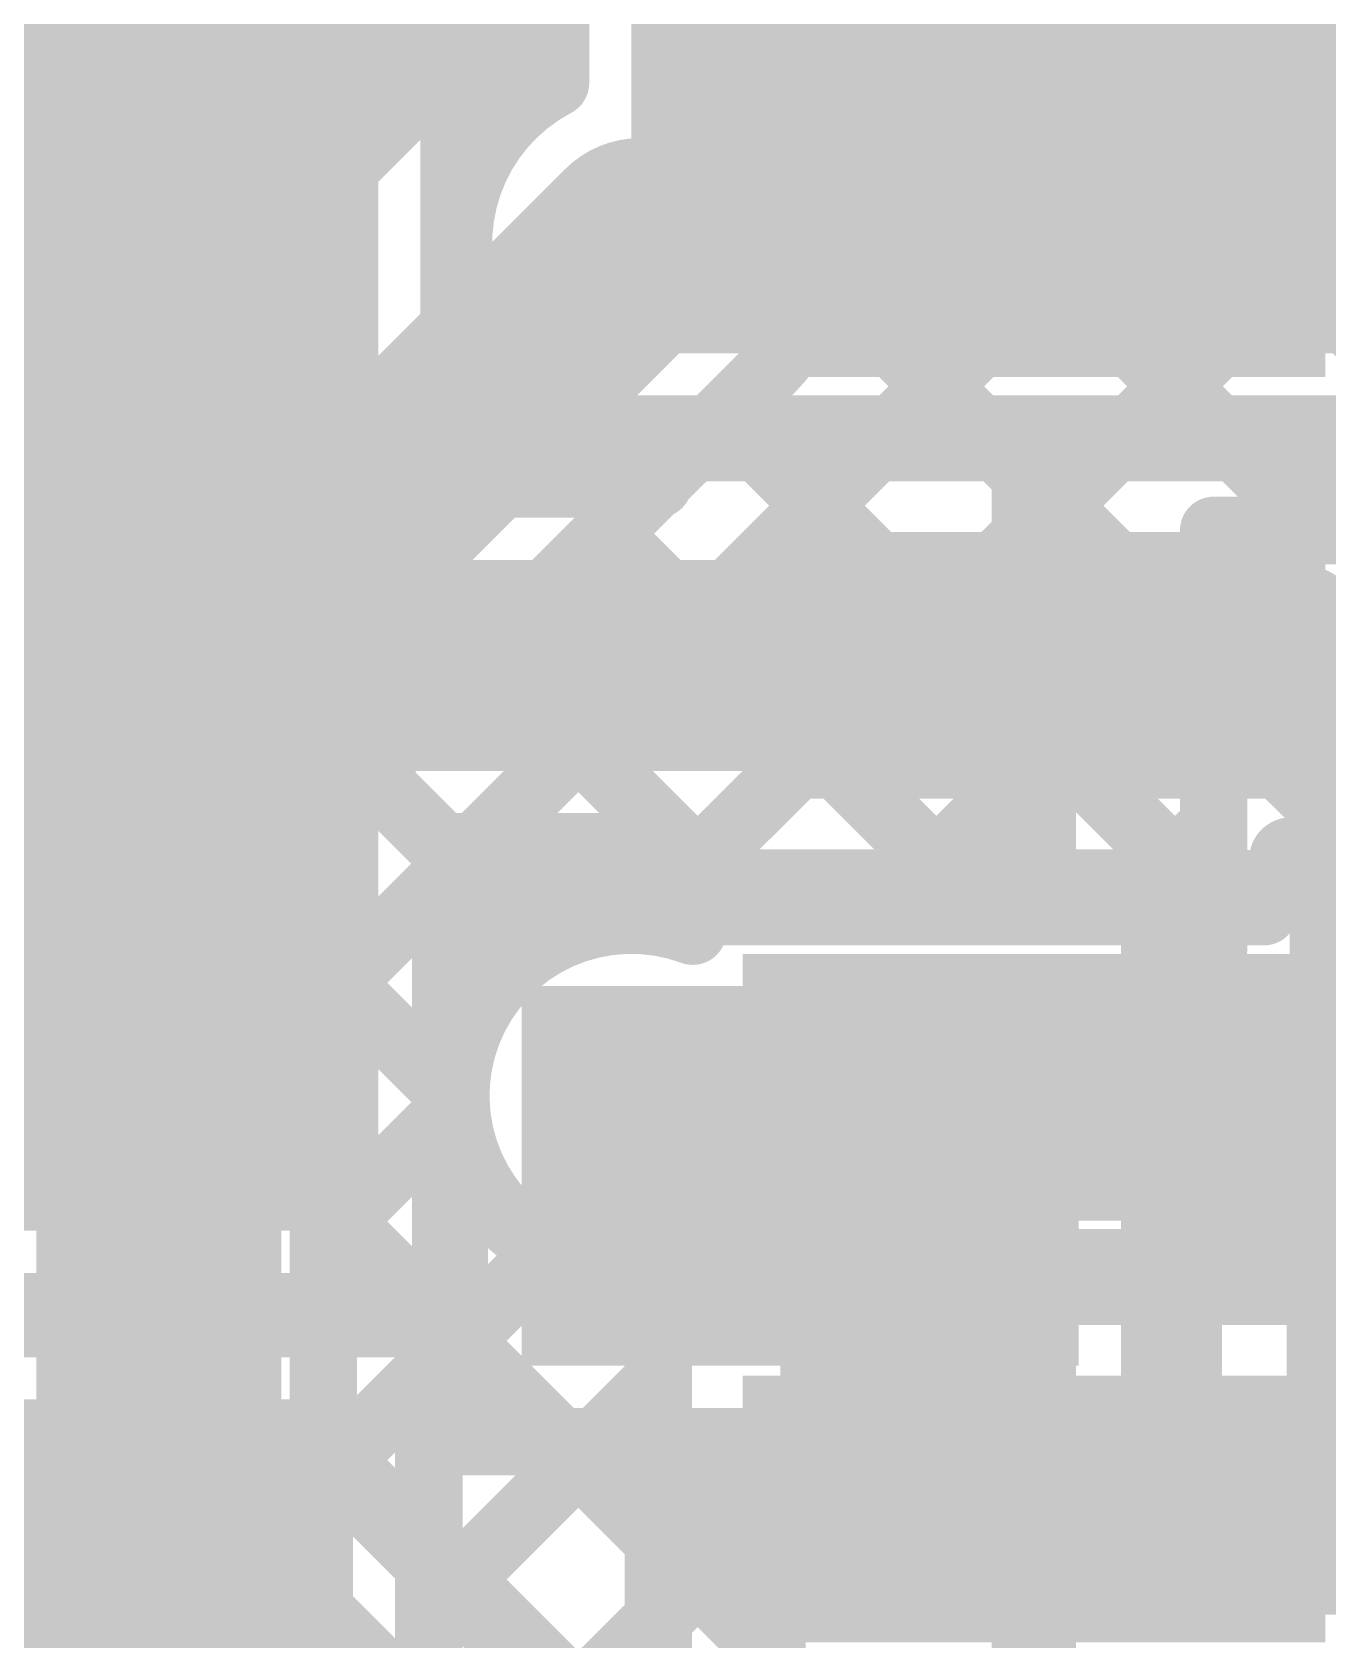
# Model space of a CAD drawing. Header units: millimetres. Extents: x -0.01 to 3.73, y -0.01 to 3.05.
# Drawn here: x 1.961 to 2.1145, y 0.1505 to 0.3411 of the extents above; entities that cross this region are included whole.
import ezdxf

# ---------------------------------------------------------------- set-up
doc = ezdxf.new("R2010")
doc.units = ezdxf.units.MM
doc.header["$MEASUREMENT"] = 0
for name, color, linetype in [('BottomLayer', 5, 'Continuous'), ('BottomPaste', 16, 'Continuous'), ('BottomSolder', 6, 'Continuous'), ('TopLayer', 1, 'Continuous'), ('TopOverlay', 2, 'Continuous'), ('TopPaste', 8, 'Continuous'), ('TopSolder', 216, 'Continuous'), ('ViaHoleLayer', 16, 'Continuous')]:
    doc.layers.add(name, color=color, linetype=linetype)

# ---------------------------------------------------------------- blocks, each defined once
blk = doc.blocks.new('SOIC_8_14')
at = {"layer": 'TopLayer'}
for points in [[(-0.07579, 0.08681), (-0.07579, 0.06319), (-0.13681, 0.06319), (-0.13681, 0.08681)], [(-0.07579, 0.03681), (-0.07579, 0.01319), (-0.13681, 0.01319), (-0.13681, 0.03681)], [(-0.07579, -0.01319), (-0.07579, -0.03681), (-0.13681, -0.03681), (-0.13681, -0.01319)], [(-0.07579, -0.06319), (-0.07579, -0.08681), (-0.13681, -0.08681), (-0.13681, -0.06319)]]:
    blk.add_hatch(color=1, dxfattribs=at).paths.add_polyline_path(points)
at = {"layer": 'TopPaste'}
for points in [[(-0.07579, 0.08681), (-0.07579, 0.06319), (-0.13681, 0.06319), (-0.13681, 0.08681)], [(-0.07579, 0.03681), (-0.07579, 0.01319), (-0.13681, 0.01319), (-0.13681, 0.03681)], [(-0.07579, -0.01319), (-0.07579, -0.03681), (-0.13681, -0.03681), (-0.13681, -0.01319)], [(-0.07579, -0.06319), (-0.07579, -0.08681), (-0.13681, -0.08681), (-0.13681, -0.06319)]]:
    blk.add_hatch(color=8, dxfattribs=at).paths.add_polyline_path(points)
at = {"layer": 'TopSolder'}
for points in [[(-0.07179, 0.09081), (-0.07179, 0.05919), (-0.14081, 0.05919), (-0.14081, 0.09081)], [(-0.07179, 0.04081), (-0.07179, 0.00919), (-0.14081, 0.00919), (-0.14081, 0.04081)], [(-0.07179, -0.00919), (-0.07179, -0.04081), (-0.14081, -0.04081), (-0.14081, -0.00919)], [(-0.07179, -0.05919), (-0.07179, -0.09081), (-0.14081, -0.09081), (-0.14081, -0.05919)]]:
    blk.add_hatch(color=216, dxfattribs=at).paths.add_polyline_path(points)
at = {"layer": 'TopOverlay'}
for points, const_width in [([(-0.1056, 0.101, 1), (-0.1184, 0.101, 1)], 0.01), ([(-0.1209, 0.101, 1), (-0.1159, 0.101, 1)], 0.005), ([(-0.1081, 0.101, 1), (-0.1031, 0.101, 1)], 0.005), ([(-0.07325, 0.099, 1), (-0.07075, 0.099, 1)], 0.0025)]:
    blk.add_lwpolyline(points, format="xyb", close=True, dxfattribs=dict(at, const_width=const_width))
at = {"layer": 'TopOverlay', "const_width": 0.005}
blk.add_lwpolyline([(-0.072, 0.099), (0.066, 0.099)], dxfattribs=at)
blk = doc.blocks.new('UCD1H221MNL1GS_163')
at = {"layer": 'TopOverlay', "const_width": 0.005}
blk.add_lwpolyline([(-0.11754, -0.167), (0.16753, -0.167)], dxfattribs=at)
blk = doc.blocks.new('C__0603_B_181')
at = {"layer": 'BottomLayer'}
for points in [[(-0.045, -0.0175), (-0.045, 0.0175), (-0.015, 0.0175), (-0.015, -0.0175)], [(0.015, -0.0175), (0.015, 0.0175), (0.045, 0.0175), (0.045, -0.0175)]]:
    blk.add_hatch(color=5, dxfattribs=at).paths.add_polyline_path(points)
at = {"layer": 'BottomPaste'}
for points in [[(-0.045, -0.0175), (-0.045, 0.0175), (-0.015, 0.0175), (-0.015, -0.0175)], [(0.015, -0.0175), (0.015, 0.0175), (0.045, 0.0175), (0.045, -0.0175)]]:
    blk.add_hatch(color=16, dxfattribs=at).paths.add_polyline_path(points)
at = {"layer": 'BottomSolder'}
for points in [[(-0.04736, -0.01986), (-0.04736, 0.01986), (-0.01264, 0.01986), (-0.01264, -0.01986)], [(0.01264, -0.01986), (0.01264, 0.01986), (0.04736, 0.01986), (0.04736, -0.01986)]]:
    blk.add_hatch(color=6, dxfattribs=at).paths.add_polyline_path(points)

msp = doc.modelspace()

# ---------------------------------------------------------------- hatches: boundary and pattern name
at = {"layer": 'BottomLayer'}
h = msp.add_hatch(color=5, dxfattribs=at)
edge = h.paths.add_edge_path()
edge.add_arc((2.033, 0.316), 0.01181, 0, 360)
for points in [[(2.11, 0.178), (2.192, 0.178), (2.192, 0.273), (2.11, 0.273)], [(2.019, 0.183), (2.085, 0.183), (2.085, 0.228), (2.019, 0.228)]]:
    msp.add_hatch(color=5, dxfattribs=at).paths.add_polyline_path(points)
h = msp.add_hatch(color=5, dxfattribs=at)
edge = h.paths.add_edge_path()
edge.add_arc((2.032, 0.215), 0.01181, 0, 360)
at = {"layer": 'TopLayer'}
for points in [[(2.002, 0.952), (1.75633, 0.952), (1.75633, 0.199), (2.002, 0.199)], [(2.032, 0.303), (2.149, 0.303), (2.149, 0.779), (2.032, 0.779)], [(0.574, 0.018), (1.999, 0.018), (1.999, 0.179), (0.574, 0.179)]]:
    msp.add_hatch(color=1, dxfattribs=at).paths.add_polyline_path(points)
h = msp.add_hatch(color=1, dxfattribs=at)
edge = h.paths.add_edge_path()
edge.add_arc((2.033, 0.316), 0.01181, 0, 360)
h = msp.add_hatch(color=1, dxfattribs=at)
edge = h.paths.add_edge_path()
edge.add_arc((2.032, 0.215), 0.01181, 0, 360)
at = {"layer": 'ViaHoleLayer'}
h = msp.add_hatch(color=16, dxfattribs=at)
edge = h.paths.add_edge_path()
edge.add_arc((2.033, 0.316), 0.00591, 0, 360)
h = msp.add_hatch(color=16, dxfattribs=at)
edge = h.paths.add_edge_path()
edge.add_arc((2.032, 0.215), 0.00591, 0, 360)

# ---------------------------------------------------------------- linework, layer by layer
at = {"layer": 'BottomLayer'}
for points, const_width in [([(1.83514, 0.4755), (1.97062, 0.34002)], 0.008), ([(1.71364, 0.086), (2.03031, 0.40267)], 0.008), ([(1.92116, 0.29057), (1.9998, 0.3692)], 0.008), ([(1.93637, 0.27537), (2.015, 0.354)], 0.025), ([(1.9955, 0.22644), (2.10156, 0.3325)], 0.008), ([(2.03434, 0.237), (2.12984, 0.3325)], 0.008), ([(2.04678, 0.3325), (2.18405, 0.3325)], 0.008), ([(2.05436, 0.31359), (2.07327, 0.3325)], 0.008), ([(2.063, 0.3325), (2.1135, 0.282)], 0.008), ([(2.09128, 0.3325), (2.14178, 0.282)], 0.008), ([(2.10763, 0.282), (2.15813, 0.3325)], 0.008), ([(1.974, 0.257), (2.033, 0.316)], 0.025), ([(2.05428, 0.31293), (2.101, 0.26621)], 0.008), ([(1.9955, 0.24809), (2.0482, 0.3008)], 0.008), ([(2.04317, 0.29576), (2.101, 0.23793)], 0.008), ([(2.101, 0.282), (2.143, 0.282)], 0.008), ([(2.101, 0.2325), (2.101, 0.282)], 0.008), ([(2.02902, 0.28162), (2.07364, 0.237)], 0.008), ([(2.06263, 0.237), (2.101, 0.27537)], 0.008), ([(2.01488, 0.26748), (2.04536, 0.237)], 0.008), ([(1.974, 0.163), (1.974, 0.257)], 0.025), ([(2.00074, 0.25333), (2.01707, 0.237)], 0.008), ([(1.9955, 0.17191), (1.9955, 0.24809)], 0.008), ([(2.09091, 0.237), (2.101, 0.24709)], 0.008), ([(2.01, 0.237), (2.094, 0.237)], 0.008), ([(2.01, 0.174), (2.01, 0.237)], 0.008), ([(2.094, 0.174), (2.094, 0.237)], 0.008), ([(2.098, 0.1695), (2.098, 0.2325)], 0.008), ([(1.9955, 0.23029), (2.01, 0.21579)], 0.008), ([(2.094, 0.21664), (2.098, 0.21264)], 0.008), ([(2.094, 0.2118), (2.098, 0.2158)], 0.008), ([(1.9955, 0.19816), (2.01, 0.21266)], 0.008), ([(1.9955, 0.20201), (2.01, 0.18751)], 0.008), ([(2.102, 0.201), (2.127, 0.201)], 0.01), ([(2.094, 0.18836), (2.098, 0.18436)], 0.008), ([(2.094, 0.18352), (2.098, 0.18752)], 0.008), ([(1.99652, 0.17089), (2.01, 0.18437)], 0.008), ([(1.9955, 0.17372), (2.03872, 0.1305)], 0.008), ([(2.01, 0.174), (2.094, 0.174)], 0.008), ([(2.01066, 0.15675), (2.02791, 0.174)], 0.008), ([(2.02351, 0.174), (2.04865, 0.14886)], 0.008), ([(2.0248, 0.14261), (2.0562, 0.174)], 0.008), ([(2.05179, 0.174), (2.06679, 0.159)], 0.008), ([(2.06948, 0.159), (2.08448, 0.174)], 0.008), ([(2.08007, 0.174), (2.09507, 0.159)], 0.008), ([(1.974, 0.163), (2.028, 0.109)], 0.025), ([(1.9955, 0.17191), (2.03691, 0.1305)], 0.008), ([(2.09776, 0.159), (2.10776, 0.169)], 0.008), ([(2.101, 0.169), (2.201, 0.169)], 0.008), ([(2.11336, 0.169), (2.12336, 0.159)], 0.008), ([(2.04865, 0.159), (2.185, 0.159)], 0.008), ([(2.04865, 0.1305), (2.04865, 0.159)], 0.008)]:
    msp.add_lwpolyline(points, dxfattribs=dict(at, const_width=const_width))
for points, const_width in [([(1.96862, 0.34002, 1), (1.97262, 0.34002, 1)], 0.004), ([(2.04478, 0.3325, 1), (2.04878, 0.3325, 1)], 0.004), ([(2.04478, 0.3325, 1), (2.04878, 0.3325, 1)], 0.004), ([(2.061, 0.3325, 1), (2.065, 0.3325, 1)], 0.004), ([(2.07127, 0.3325, 1), (2.07527, 0.3325, 1)], 0.004), ([(2.08928, 0.3325, 1), (2.09328, 0.3325, 1)], 0.004), ([(2.09956, 0.3325, 1), (2.10356, 0.3325, 1)], 0.004), ([(2.02675, 0.316, 1), (2.03925, 0.316, 1)], 0.0125), ([(2.0525, 0.316, 1), (2.0565, 0.316, 1)], 0.004), ([(2.0525, 0.316, 1), (2.0565, 0.316, 1)], 0.004), ([(2.05228, 0.31293, 1), (2.05628, 0.31293, 1)], 0.004), ([(2.05236, 0.31359, 1), (2.05636, 0.31359, 1)], 0.004), ([(2.0462, 0.3008, 1), (2.0502, 0.3008, 1)], 0.004), ([(2.0462, 0.3008, 1), (2.0502, 0.3008, 1)], 0.004), ([(2.04117, 0.29576, 1), (2.04517, 0.29576, 1)], 0.004), ([(2.099, 0.282, 1), (2.103, 0.282, 1)], 0.004), ([(2.099, 0.282, 1), (2.103, 0.282, 1)], 0.004), ([(2.10563, 0.282, 1), (2.10963, 0.282, 1)], 0.004), ([(2.1115, 0.282, 1), (2.1155, 0.282, 1)], 0.004), ([(2.02702, 0.28162, 1), (2.03102, 0.28162, 1)], 0.004), ([(2.099, 0.27537, 1), (2.103, 0.27537, 1)], 0.004), ([(2.01288, 0.26748, 1), (2.01688, 0.26748, 1)], 0.004), ([(1.96775, 0.257, 1), (1.98025, 0.257, 1)], 0.0125), ([(1.96775, 0.257, 1), (1.98025, 0.257, 1)], 0.0125), ([(2.099, 0.26621, 1), (2.103, 0.26621, 1)], 0.004), ([(1.99874, 0.25333, 1), (2.00274, 0.25333, 1)], 0.004), ([(1.9935, 0.24809, 1), (1.9975, 0.24809, 1)], 0.004), ([(1.9935, 0.24809, 1), (1.9975, 0.24809, 1)], 0.004), ([(2.099, 0.24709, 1), (2.103, 0.24709, 1)], 0.004), ([(2.008, 0.237, 1), (2.012, 0.237, 1)], 0.004), ([(2.008, 0.237, 1), (2.012, 0.237, 1)], 0.004), ([(2.01507, 0.237, 1), (2.01907, 0.237, 1)], 0.004), ([(2.03234, 0.237, 1), (2.03634, 0.237, 1)], 0.004), ([(2.04336, 0.237, 1), (2.04736, 0.237, 1)], 0.004), ([(2.06063, 0.237, 1), (2.06463, 0.237, 1)], 0.004), ([(2.07164, 0.237, 1), (2.07564, 0.237, 1)], 0.004), ([(2.08891, 0.237, 1), (2.09291, 0.237, 1)], 0.004), ([(2.092, 0.237, 1), (2.096, 0.237, 1)], 0.004), ([(2.092, 0.237, 1), (2.096, 0.237, 1)], 0.004), ([(2.099, 0.23793, 1), (2.103, 0.23793, 1)], 0.004), ([(2.096, 0.2325, 1), (2.1, 0.2325, 1)], 0.004), ([(2.099, 0.2325, 1), (2.103, 0.2325, 1)], 0.004), ([(1.9935, 0.23029, 1), (1.9975, 0.23029, 1)], 0.004), ([(1.9935, 0.22644, 1), (1.9975, 0.22644, 1)], 0.004), ([(2.008, 0.21579, 1), (2.012, 0.21579, 1)], 0.004), ([(2.092, 0.21664, 1), (2.096, 0.21664, 1)], 0.004), ([(2.096, 0.2158, 1), (2.1, 0.2158, 1)], 0.004), ([(2.008, 0.21266, 1), (2.012, 0.21266, 1)], 0.004), ([(2.092, 0.2118, 1), (2.096, 0.2118, 1)], 0.004), ([(2.096, 0.21264, 1), (2.1, 0.21264, 1)], 0.004), ([(1.9935, 0.20201, 1), (1.9975, 0.20201, 1)], 0.004), ([(2.0995, 0.201, 1), (2.1045, 0.201, 1)], 0.005), ([(1.9935, 0.19816, 1), (1.9975, 0.19816, 1)], 0.004), ([(2.008, 0.18751, 1), (2.012, 0.18751, 1)], 0.004), ([(2.092, 0.18836, 1), (2.096, 0.18836, 1)], 0.004), ([(2.096, 0.18752, 1), (2.1, 0.18752, 1)], 0.004), ([(2.008, 0.18437, 1), (2.012, 0.18437, 1)], 0.004), ([(2.092, 0.18352, 1), (2.096, 0.18352, 1)], 0.004), ([(2.096, 0.18436, 1), (2.1, 0.18436, 1)], 0.004), ([(1.9935, 0.17372, 1), (1.9975, 0.17372, 1)], 0.004), ([(2.008, 0.174, 1), (2.012, 0.174, 1)], 0.004), ([(2.008, 0.174, 1), (2.012, 0.174, 1)], 0.004), ([(2.02151, 0.174, 1), (2.02551, 0.174, 1)], 0.004), ([(2.02591, 0.174, 1), (2.02991, 0.174, 1)], 0.004), ([(2.04979, 0.174, 1), (2.05379, 0.174, 1)], 0.004), ([(2.0542, 0.174, 1), (2.0582, 0.174, 1)], 0.004), ([(2.07807, 0.174, 1), (2.08207, 0.174, 1)], 0.004), ([(2.08248, 0.174, 1), (2.08648, 0.174, 1)], 0.004), ([(2.092, 0.174, 1), (2.096, 0.174, 1)], 0.004), ([(2.092, 0.174, 1), (2.096, 0.174, 1)], 0.004), ([(1.96775, 0.163, 1), (1.98025, 0.163, 1)], 0.0125), ([(1.96775, 0.163, 1), (1.98025, 0.163, 1)], 0.0125), ([(1.9935, 0.17191, 1), (1.9975, 0.17191, 1)], 0.004), ([(1.9935, 0.17191, 1), (1.9975, 0.17191, 1)], 0.004), ([(1.99452, 0.17089, 1), (1.99852, 0.17089, 1)], 0.004), ([(2.096, 0.1695, 1), (2.1, 0.1695, 1)], 0.004), ([(2.099, 0.169, 1), (2.103, 0.169, 1)], 0.004), ([(2.10576, 0.169, 1), (2.10976, 0.169, 1)], 0.004), ([(2.11136, 0.169, 1), (2.11536, 0.169, 1)], 0.004), ([(2.04665, 0.159, 1), (2.05065, 0.159, 1)], 0.004), ([(2.04665, 0.159, 1), (2.05065, 0.159, 1)], 0.004), ([(2.06479, 0.159, 1), (2.06879, 0.159, 1)], 0.004), ([(2.06748, 0.159, 1), (2.07148, 0.159, 1)], 0.004), ([(2.09307, 0.159, 1), (2.09707, 0.159, 1)], 0.004), ([(2.09576, 0.159, 1), (2.09976, 0.159, 1)], 0.004), ([(2.00866, 0.15675, 1), (2.01266, 0.15675, 1)], 0.004), ([(2.04665, 0.14886, 1), (2.05065, 0.14886, 1)], 0.004)]:
    msp.add_lwpolyline(points, format="xyb", close=True, dxfattribs=dict(at, const_width=const_width))
at = {"layer": 'BottomLayer', "const_width": 0.008}
for points in [[(2.04678, 0.3325, -0.222266), (2.0545, 0.316)], [(2.0545, 0.316, -0.198912), (2.0482, 0.3008)]]:
    msp.add_lwpolyline(points, format="xyb", dxfattribs=at)
at = {"layer": 'TopLayer'}
for points, const_width in [([(2.023, 0.33503), (2.023, 0.788)], 0.008), ([(2.0797, 0.31669), (2.0797, 0.57394)], 0.025), ([(2.011, 0.2875), (2.011, 0.52383)], 0.008), ([(2.011, 0.35621), (2.023, 0.34421)], 0.008), ([(2.011, 0.32679), (2.023, 0.33879)], 0.008), ([(2.011, 0.32793), (2.01362, 0.32531)], 0.008), ([(2.033, 0.316), (2.0797, 0.316)], 0.025), ([(2.033, 0.316), (2.0797, 0.316)], 0.025), ([(2.011, 0.29851), (2.01571, 0.30322)], 0.008), ([(2.011, 0.29964), (2.02315, 0.2875)], 0.008), ([(2.023, 0.294), (2.158, 0.294)], 0.008), ([(2.02827, 0.2875), (2.03477, 0.294)], 0.008), ([(2.04493, 0.294), (2.04712, 0.29181)], 0.008), ([(2.06087, 0.29181), (2.06306, 0.294)], 0.008), ([(2.07321, 0.294), (2.0754, 0.29181)], 0.008), ([(2.08915, 0.29181), (2.09134, 0.294)], 0.008), ([(2.1015, 0.294), (2.10369, 0.29181)], 0.008), ([(2.11743, 0.29181), (2.11963, 0.294)], 0.008), ([(2.03519, 0.29181), (2.12421, 0.29181)], 0.008), ([(2.03519, 0.2875), (2.03519, 0.29181)], 0.008), ([(2.0797, 0.266), (2.0797, 0.28781)], 0.01), ([(2.011, 0.2875), (2.03519, 0.2875)], 0.008), ([(1.952, 0.2285), (1.9895, 0.266)], 0.025), ([(1.9895, 0.266), (2.0797, 0.266)], 0.025), ([(2.0797, 0.266), (2.109, 0.266)], 0.025), ([(2.109, 0.266), (2.132, 0.243)], 0.025), ([(2.0797, 0.24419), (2.0797, 0.266)], 0.01), ([(2.011, 0.19), (2.011, 0.2445)], 0.008), ([(2.011, 0.2445), (2.03519, 0.2445)], 0.008), ([(2.011, 0.24194), (2.01355, 0.2445)], 0.008), ([(2.03519, 0.24019), (2.03519, 0.2445)], 0.008), ([(2.11019, 0.243), (2.132, 0.243)], 0.01), ([(2.011, 0.24307), (2.02125, 0.23282)], 0.008), ([(2.03312, 0.23578), (2.03753, 0.24019)], 0.008), ([(2.03519, 0.24019), (2.10441, 0.24019)], 0.008), ([(2.04217, 0.24019), (2.04555, 0.23681)], 0.008), ([(2.06243, 0.23681), (2.06581, 0.24019)], 0.008), ([(2.07046, 0.24019), (2.07384, 0.23681)], 0.008), ([(2.09072, 0.23681), (2.0941, 0.24019)], 0.008), ([(2.09874, 0.24019), (2.10212, 0.23681)], 0.008), ([(2.10441, 0.24019), (2.1067, 0.2379)], 0.008), ([(2.04019, 0.23681), (2.10694, 0.23681)], 0.008), ([(2.032, 0.215), (2.0325, 0.2155)], 0.02), ([(2.0325, 0.2155), (2.07821, 0.2155)], 0.02), ([(2.07821, 0.2155), (2.0787, 0.215)], 0.02), ([(2.0787, 0.215), (2.0797, 0.216)], 0.02), ([(1.991, 0.21), (1.991, 0.216)], 0.012), ([(2.008, 0.18237), (2.02224, 0.19662)], 0.008), ([(2.0316, 0.19419), (2.03519, 0.1906)], 0.008), ([(2.04019, 0.19519), (2.11921, 0.19519)], 0.008), ([(2.04572, 0.19181), (2.0491, 0.19519)], 0.008), ([(2.05889, 0.19519), (2.06227, 0.19181)], 0.008), ([(2.074, 0.19181), (2.07738, 0.19519)], 0.008), ([(2.08717, 0.19519), (2.09055, 0.19181)], 0.008), ([(2.10229, 0.19181), (2.10566, 0.19519)], 0.008), ([(2.11546, 0.19519), (2.11884, 0.19181)], 0.008), ([(2.03519, 0.19181), (2.12421, 0.19181)], 0.008), ([(2.03519, 0.14019), (2.03519, 0.19181)], 0.008), ([(1.88, 0.19), (2.011, 0.19)], 0.008), ([(2.00751, 0.19), (2.03519, 0.16232)], 0.008), ([(2.0797, 0.166), (2.0797, 0.18781)], 0.01), ([(1.6365, 0.188), (2.008, 0.188)], 0.008), ([(2.008, 0.094), (2.008, 0.188)], 0.008), ([(2.008, 0.15409), (2.03519, 0.18128)], 0.008), ([(2.0797, 0.166), (2.159, 0.166)], 0.025), ([(2.03919, 0.166), (2.0797, 0.166)], 0.01), ([(2.0797, 0.14419), (2.0797, 0.166)], 0.01), ([(2.008, 0.16122), (2.07522, 0.094)], 0.008), ([(2.008, 0.1258), (2.03519, 0.15299)], 0.008)]:
    msp.add_lwpolyline(points, dxfattribs=dict(at, const_width=const_width))
for points, const_width in [([(2.021, 0.34421, 1), (2.025, 0.34421, 1)], 0.004), ([(2.021, 0.33879, 1), (2.025, 0.33879, 1)], 0.004), ([(2.021, 0.33503, 1), (2.025, 0.33503, 1)], 0.004), ([(2.021, 0.33503, 1), (2.025, 0.33503, 1)], 0.004), ([(2.009, 0.32793, 1), (2.013, 0.32793, 1)], 0.004), ([(2.009, 0.32679, 1), (2.013, 0.32679, 1)], 0.004), ([(2.01162, 0.32531, 1), (2.01562, 0.32531, 1)], 0.004), ([(2.02675, 0.316, 1), (2.03925, 0.316, 1)], 0.0125), ([(2.02675, 0.316, 1), (2.03925, 0.316, 1)], 0.0125), ([(2.07345, 0.31669, 1), (2.08595, 0.31669, 1)], 0.0125), ([(2.07345, 0.316, 1), (2.08595, 0.316, 1)], 0.0125), ([(2.07345, 0.316, 1), (2.08595, 0.316, 1)], 0.0125), ([(2.01371, 0.30322, 1), (2.01771, 0.30322, 1)], 0.004), ([(2.009, 0.29964, 1), (2.013, 0.29964, 1)], 0.004), ([(2.0158, 0.3008, 1), (2.0198, 0.3008, 1)], 0.004), ([(2.0158, 0.3008, 1), (2.0198, 0.3008, 1)], 0.004), ([(2.0158, 0.3008, 1), (2.0198, 0.3008, 1)], 0.004), ([(2.009, 0.29851, 1), (2.013, 0.29851, 1)], 0.004), ([(2.021, 0.29697, 1), (2.025, 0.29697, 1)], 0.004), ([(2.021, 0.29697, 1), (2.025, 0.29697, 1)], 0.004), ([(2.021, 0.294, 1), (2.025, 0.294, 1)], 0.004), ([(2.03277, 0.294, 1), (2.03677, 0.294, 1)], 0.004), ([(2.04293, 0.294, 1), (2.04693, 0.294, 1)], 0.004), ([(2.06106, 0.294, 1), (2.06506, 0.294, 1)], 0.004), ([(2.07121, 0.294, 1), (2.07521, 0.294, 1)], 0.004), ([(2.08934, 0.294, 1), (2.09334, 0.294, 1)], 0.004), ([(2.0995, 0.294, 1), (2.1035, 0.294, 1)], 0.004), ([(2.03319, 0.29181, 1), (2.03719, 0.29181, 1)], 0.004), ([(2.03319, 0.29181, 1), (2.03719, 0.29181, 1)], 0.004), ([(2.04512, 0.29181, 1), (2.04912, 0.29181, 1)], 0.004), ([(2.05887, 0.29181, 1), (2.06287, 0.29181, 1)], 0.004), ([(2.0734, 0.29181, 1), (2.0774, 0.29181, 1)], 0.004), ([(2.08715, 0.29181, 1), (2.09115, 0.29181, 1)], 0.004), ([(2.10169, 0.29181, 1), (2.10569, 0.29181, 1)], 0.004), ([(2.11543, 0.29181, 1), (2.11943, 0.29181, 1)], 0.004), ([(2.0772, 0.28781, 1), (2.0822, 0.28781, 1)], 0.005), ([(2.009, 0.2875, 1), (2.013, 0.2875, 1)], 0.004), ([(2.009, 0.2875, 1), (2.013, 0.2875, 1)], 0.004), ([(2.02115, 0.2875, 1), (2.02515, 0.2875, 1)], 0.004), ([(2.02627, 0.2875, 1), (2.03027, 0.2875, 1)], 0.004), ([(2.03319, 0.2875, 1), (2.03719, 0.2875, 1)], 0.004), ([(2.03319, 0.2875, 1), (2.03719, 0.2875, 1)], 0.004), ([(1.98325, 0.266, 1), (1.99575, 0.266, 1)], 0.0125), ([(1.98325, 0.266, 1), (1.99575, 0.266, 1)], 0.0125), ([(2.07345, 0.266, 1), (2.08595, 0.266, 1)], 0.0125), ([(2.07345, 0.266, 1), (2.08595, 0.266, 1)], 0.0125), ([(2.10275, 0.266, 1), (2.11525, 0.266, 1)], 0.0125), ([(2.10275, 0.266, 1), (2.11525, 0.266, 1)], 0.0125), ([(2.0772, 0.266, 1), (2.0822, 0.266, 1)], 0.005), ([(2.0772, 0.266, 1), (2.0822, 0.266, 1)], 0.005), ([(2.009, 0.2445, 1), (2.013, 0.2445, 1)], 0.004), ([(2.009, 0.2445, 1), (2.013, 0.2445, 1)], 0.004), ([(2.01155, 0.2445, 1), (2.01555, 0.2445, 1)], 0.004), ([(2.03319, 0.2445, 1), (2.03719, 0.2445, 1)], 0.004), ([(2.03319, 0.2445, 1), (2.03719, 0.2445, 1)], 0.004), ([(2.0772, 0.24419, 1), (2.0822, 0.24419, 1)], 0.005), ([(2.10769, 0.243, 1), (2.11269, 0.243, 1)], 0.005), ([(2.009, 0.24307, 1), (2.013, 0.24307, 1)], 0.004), ([(2.009, 0.24194, 1), (2.013, 0.24194, 1)], 0.004), ([(2.03319, 0.24019, 1), (2.03719, 0.24019, 1)], 0.004), ([(2.03319, 0.24019, 1), (2.03719, 0.24019, 1)], 0.004), ([(2.03553, 0.24019, 1), (2.03953, 0.24019, 1)], 0.004), ([(2.04017, 0.24019, 1), (2.04417, 0.24019, 1)], 0.004), ([(2.06381, 0.24019, 1), (2.06781, 0.24019, 1)], 0.004), ([(2.06846, 0.24019, 1), (2.07246, 0.24019, 1)], 0.004), ([(2.0921, 0.24019, 1), (2.0961, 0.24019, 1)], 0.004), ([(2.09674, 0.24019, 1), (2.10074, 0.24019, 1)], 0.004), ([(2.10241, 0.24019, 1), (2.10641, 0.24019, 1)], 0.004), ([(2.10241, 0.24019, 1), (2.10641, 0.24019, 1)], 0.004), ([(1.94575, 0.2285, 1), (1.95825, 0.2285, 1)], 0.0125), ([(2.03819, 0.23681, 1), (2.04219, 0.23681, 1)], 0.004), ([(2.04355, 0.23681, 1), (2.04755, 0.23681, 1)], 0.004), ([(2.06043, 0.23681, 1), (2.06443, 0.23681, 1)], 0.004), ([(2.07184, 0.23681, 1), (2.07584, 0.23681, 1)], 0.004), ([(2.08872, 0.23681, 1), (2.09272, 0.23681, 1)], 0.004), ([(2.10012, 0.23681, 1), (2.10412, 0.23681, 1)], 0.004), ([(2.1047, 0.2379, 1), (2.1087, 0.2379, 1)], 0.004), ([(2.10494, 0.23681, 1), (2.10894, 0.23681, 1)], 0.004), ([(2.03112, 0.23578, 1), (2.03512, 0.23578, 1)], 0.004), ([(2.03727, 0.2345, 1), (2.04127, 0.2345, 1)], 0.004), ([(2.01925, 0.23282, 1), (2.02325, 0.23282, 1)], 0.004), ([(2.027, 0.215, 1), (2.037, 0.215, 1)], 0.01), ([(2.0275, 0.2155, 1), (2.0375, 0.2155, 1)], 0.01), ([(2.0275, 0.2155, 1), (2.0375, 0.2155, 1)], 0.01), ([(2.07321, 0.2155, 1), (2.08321, 0.2155, 1)], 0.01), ([(2.07321, 0.2155, 1), (2.08321, 0.2155, 1)], 0.01), ([(2.0737, 0.215, 1), (2.0837, 0.215, 1)], 0.01), ([(2.0737, 0.215, 1), (2.0837, 0.215, 1)], 0.01), ([(2.0747, 0.216, 1), (2.0847, 0.216, 1)], 0.01), ([(1.988, 0.216, 1), (1.994, 0.216, 1)], 0.006), ([(1.988, 0.21, 1), (1.994, 0.21, 1)], 0.006), ([(2.02024, 0.19662, 1), (2.02424, 0.19662, 1)], 0.004), ([(2.0296, 0.19419, 1), (2.0336, 0.19419, 1)], 0.004), ([(2.03819, 0.19587, 1), (2.04219, 0.19587, 1)], 0.004), ([(2.03819, 0.19519, 1), (2.04219, 0.19519, 1)], 0.004), ([(2.0471, 0.19519, 1), (2.0511, 0.19519, 1)], 0.004), ([(2.05689, 0.19519, 1), (2.06089, 0.19519, 1)], 0.004), ([(2.07538, 0.19519, 1), (2.07938, 0.19519, 1)], 0.004), ([(2.08517, 0.19519, 1), (2.08917, 0.19519, 1)], 0.004), ([(2.10366, 0.19519, 1), (2.10766, 0.19519, 1)], 0.004), ([(2.11346, 0.19519, 1), (2.11746, 0.19519, 1)], 0.004), ([(2.03319, 0.19181, 1), (2.03719, 0.19181, 1)], 0.004), ([(2.03319, 0.19181, 1), (2.03719, 0.19181, 1)], 0.004), ([(2.03319, 0.1906, 1), (2.03719, 0.1906, 1)], 0.004), ([(2.04372, 0.19181, 1), (2.04772, 0.19181, 1)], 0.004), ([(2.06027, 0.19181, 1), (2.06427, 0.19181, 1)], 0.004), ([(2.072, 0.19181, 1), (2.076, 0.19181, 1)], 0.004), ([(2.08855, 0.19181, 1), (2.09255, 0.19181, 1)], 0.004), ([(2.10029, 0.19181, 1), (2.10429, 0.19181, 1)], 0.004), ([(2.00551, 0.19, 1), (2.00951, 0.19, 1)], 0.004), ([(2.009, 0.19, 1), (2.013, 0.19, 1)], 0.004), ([(2.009, 0.19, 1), (2.013, 0.19, 1)], 0.004), ([(2.0772, 0.18781, 1), (2.0822, 0.18781, 1)], 0.005), ([(2.006, 0.188, 1), (2.01, 0.188, 1)], 0.004), ([(2.006, 0.188, 1), (2.01, 0.188, 1)], 0.004), ([(2.006, 0.18237, 1), (2.01, 0.18237, 1)], 0.004), ([(2.03319, 0.18128, 1), (2.03719, 0.18128, 1)], 0.004), ([(2.07345, 0.166, 1), (2.08595, 0.166, 1)], 0.0125), ([(2.03669, 0.166, 1), (2.04169, 0.166, 1)], 0.005), ([(2.0772, 0.166, 1), (2.0822, 0.166, 1)], 0.005), ([(2.0772, 0.166, 1), (2.0822, 0.166, 1)], 0.005), ([(2.0772, 0.166, 1), (2.0822, 0.166, 1)], 0.005), ([(2.03319, 0.16232, 1), (2.03719, 0.16232, 1)], 0.004), ([(2.006, 0.16122, 1), (2.01, 0.16122, 1)], 0.004), ([(2.006, 0.15409, 1), (2.01, 0.15409, 1)], 0.004), ([(2.03319, 0.15299, 1), (2.03719, 0.15299, 1)], 0.004)]:
    msp.add_lwpolyline(points, format="xyb", close=True, dxfattribs=dict(at, const_width=const_width))
at = {"layer": 'TopLayer', "const_width": 0.008}
for points in [[(2.0178, 0.3008, -0.505627), (2.023, 0.33503)], [(2.023, 0.29697, -0.075532), (2.0178, 0.3008)], [(2.023, 0.29697, -0.075519), (2.0178, 0.3008)], [(2.04019, 0.19587, -1.477447), (2.03927, 0.2345)]]:
    msp.add_lwpolyline(points, format="xyb", dxfattribs=at)

# ---------------------------------------------------------------- block references
for name, p, rotation in [('UCD1H221MNL1GS_163', (1.821, 0.254), 90), ('C__0603_B_181', (2.097, 0.201), 180)]:
    msp.add_blockref(name, p, dxfattribs=dict(rotation=rotation))
msp.add_blockref('SOIC_8_14', (2.186, 0.241))

doc.saveas('drawing.dxf')
